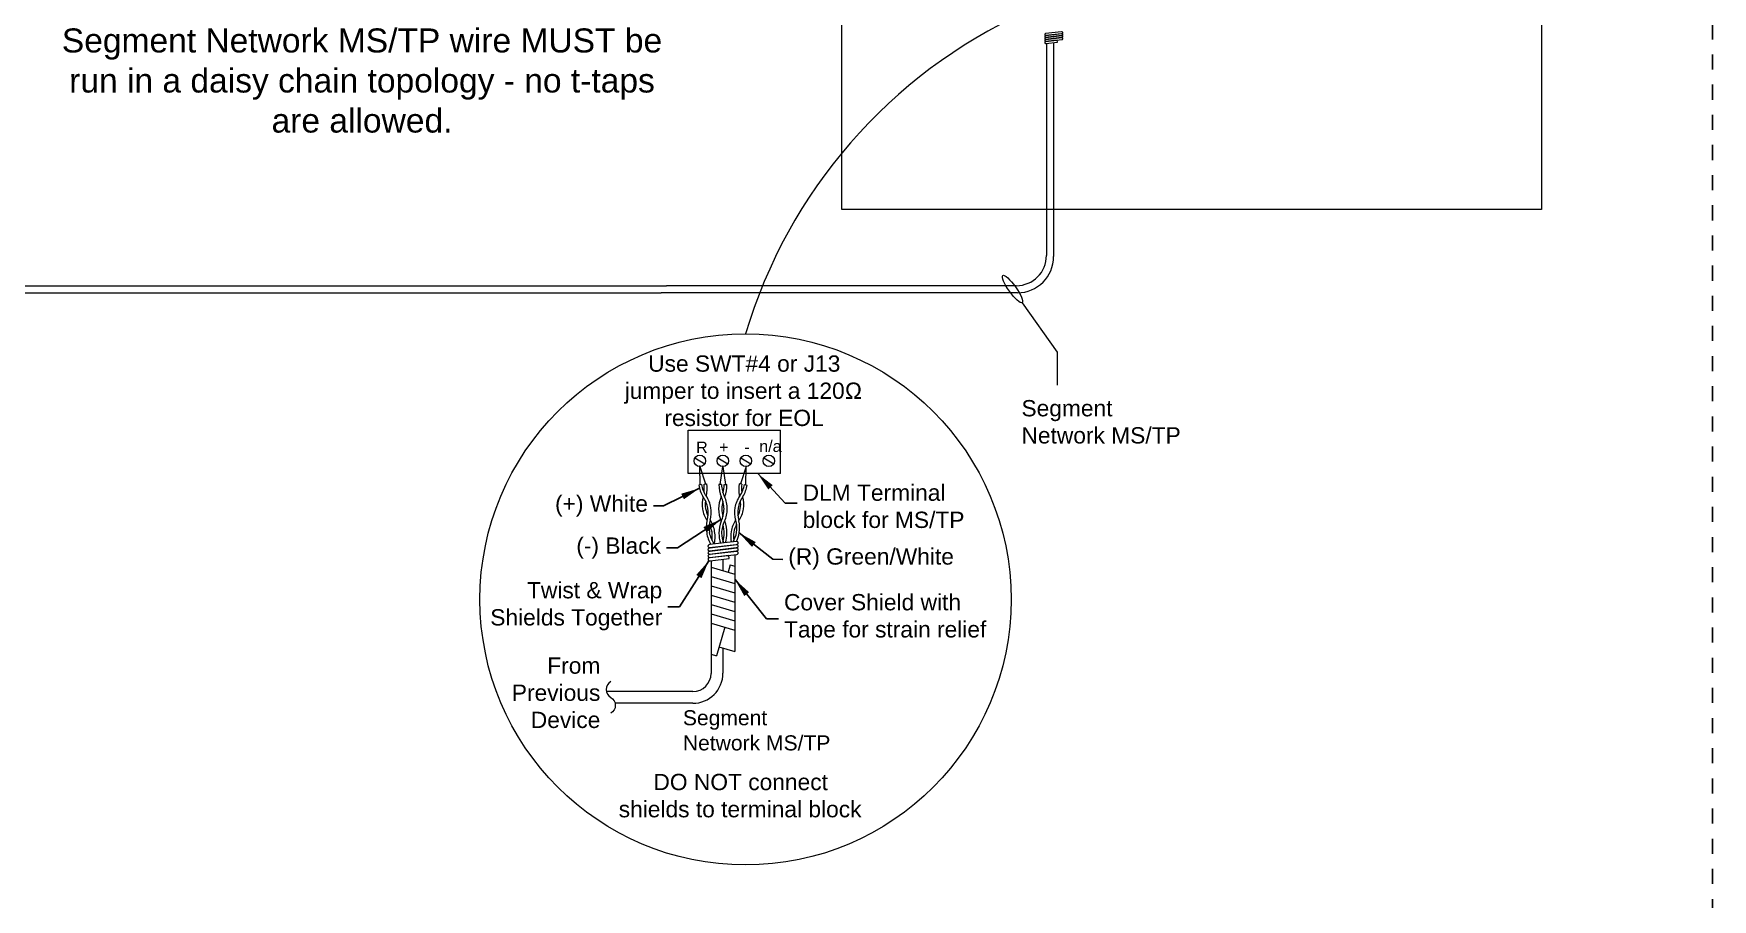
# Model space of a CAD drawing. Header units: inches. Extents: x -60 to 2005, y -577 to 104.
# Drawn here: x 550.08 to 577.91, y -265.44 to -251.09 of the extents above; entities that cross this region are included whole.
import ezdxf
from ezdxf.enums import TextEntityAlignment as Align

# ---------------------------------------------------------------- set-up
doc = ezdxf.new("R2010")
doc.units = ezdxf.units.IN
doc.header["$MEASUREMENT"] = 0
doc.linetypes.add('Demo', pattern=[0.5, 0.25, -0.25])
doc.layers.get('0').update_dxf_attribs({"lineweight": 5})
for name, color, linetype, lineweight in [('PANEL', 7, 'Continuous', 0), ('WS_DETAIL', 7, 'Continuous', 5), ('WS_LowVoltage', 6, 'Continuous', 5)]:
    doc.layers.add(name, color=color, linetype=linetype, lineweight=lineweight)
doc.layers.add('PS Borders', color=40, linetype='Demo', lineweight=5, plot=False)
doc.styles.add('ARIAL', font='arial.ttf')
doc.dimstyles.get("Standard").update_dxf_attribs({"dimtxt": 0.18, "dimasz": 0.18, "dimexe": 0.18, "dimexo": 0.0625, "dimgap": 0.09, "dimtad": 0, "dimtih": 1, "dimtoh": 1, "dimdec": 4, "dimzin": 0, "dimdsep": 46, "dimtxsty": 'Standard', "dimcen": 0.09, "dimadec": 0, "dimazin": 0, "dimtfac": 1, "dimtdec": 4, "dimtofl": 0, "dimtmove": 0, "dimatfit": 3, "dimfxl": 1, "dimtolj": 1, "dimtzin": 0, "dimarcsym": 0})

# ---------------------------------------------------------------- blocks, each defined once
blk = doc.blocks.new('A$C65587FE4')
at = {"layer": 'WS_DETAIL'}
for p, q in [((0.468, 0.107), (0.027, 0.054)), ((0.033, 0.001), (0.478, 0.054))]:
    blk.add_line(p, q, dxfattribs=at)
for centre, start, end in [((0.027, 0.027), 90, 283.7483), ((0.474, 0.081), 276.8741, 103.7978)]:
    blk.add_arc(centre, 0.0271, start, end, dxfattribs=at)
blk = doc.blocks.new('G_ENDLINE')
blk.add_lwpolyline([(0.0866, 0, -0.57735), (0, 0, 0.57735), (-0.0866, 0, 0.57735)], format="xyb")
blk = doc.blocks.new('LMCP-24_TW')
at = {"layer": 'PANEL', "linetype": 'Continuous'}
for p, q in [((-46.39, 0), (-46.39, 80.26)), ((46.39, 79.44), (46.39, 0)), ((46.39, 0), (-46.39, 0))]:
    blk.add_line(p, q, dxfattribs=at)

msp = doc.modelspace()

# ---------------------------------------------------------------- linework, layer by layer
msp.add_arc((570.071, -258.508), 8.543, 114.5872, 163.4149)
at = {"layer": 'PS Borders', "lineweight": -3}
msp.add_lwpolyline([(502.816, -287.188), (577.91, -287.188), (577.91, -230.13), (502.816, -230.13)], close=True, dxfattribs=at)
at = {"layer": 'WS_DETAIL'}
for p, q in [((567.049, -251.201), (566.858, -251.224)), ((566.862, -251.256), (567.053, -251.233)), ((567.053, -251.233), (567.049, -251.201)), ((566.47, -255.554), (567.051, -256.373)), ((567.051, -256.373), (567.051, -256.92)), ((560.935, -257.668), (562.461, -257.668)), ((560.935, -258.383), (560.935, -257.668)), ((562.461, -258.383), (562.461, -257.668)), ((561.043, -258.127), (561.208, -258.223)), ((561.425, -258.127), (561.589, -258.223)), ((561.806, -258.127), (561.971, -258.223)), ((562.188, -258.127), (562.352, -258.223)), ((562.461, -258.383), (560.935, -258.383)), ((561.129, -258.572), (561.124, -258.271)), ((561.124, -258.271), (561.218, -258.557)), ((561.464, -258.568), (561.509, -258.271)), ((561.509, -258.271), (561.554, -258.568)), ((561.894, -258.271), (561.801, -258.557)), ((561.889, -258.572), (561.894, -258.271)), ((561.151, -258.568), (561.107, -258.575)), ((561.196, -258.561), (561.239, -258.553)), ((561.486, -258.568), (561.442, -258.568)), ((561.532, -258.568), (561.576, -258.568)), ((561.822, -258.561), (561.779, -258.553)), ((561.868, -258.568), (561.911, -258.575)), ((561.607, -259.741), (561.289, -259.78)), ((561.295, -259.833), (561.613, -259.795)), ((561.613, -259.795), (561.607, -259.741))]:
    msp.add_line(p, q, dxfattribs=at)
at = {"layer": 'WS_DETAIL', "const_width": 0.01}
for points in [[(561.129, -258.572), (561.124, -258.271), (561.218, -258.557)], [(561.464, -258.568), (561.509, -258.271), (561.554, -258.568)], [(561.801, -258.557), (561.894, -258.271), (561.889, -258.572)]]:
    msp.add_lwpolyline(points, dxfattribs=at)
at = {"layer": 'WS_DETAIL'}
for centre, radius in [((561.883, -260.471), 4.402), ((561.125, -258.175), 0.0954), ((561.507, -258.175), 0.0954), ((561.888, -258.175), 0.0954), ((562.27, -258.175), 0.0954)]:
    msp.add_circle(centre, radius, dxfattribs=at)
for centre, radius, start, end in [((566.858, -251.24), 0.0162, 90, 283.7483), ((561.643, -258.486), 0.543, 189.4603, 211.11), ((561.632, -258.475), 0.49, 190.9117, 215.1544), ((561.634, -258.898), 0.472, 164.2278, 189.2296), ((560.792, -259.038), 0.472, 9.6911, 35.1544), ((560.71, -258.629), 0.49, 351.7703, 8.0089), ((560.845, -259.029), 0.472, 9.6911, 35.1544), ((561.687, -258.889), 0.472, 163.7663, 164.2278), ((560.704, -258.643), 0.543, 347.8107, 9.4603), ((561.909, -258.973), 0.472, 154.7675, 179.7692), ((561.985, -258.568), 0.543, 180, 201.6497), ((561.055, -258.973), 0.472, 0.2308, 25.6941), ((561.976, -258.556), 0.49, 181.4514, 205.6941), ((561.042, -258.556), 0.49, 342.31, 358.5486), ((561.109, -258.973), 0.472, 0.2308, 25.6941), ((561.963, -258.973), 0.472, 154.3059, 154.7675), ((561.033, -258.568), 0.543, 338.3503, 0), ((562.173, -259.029), 0.472, 144.8456, 170.3089), ((562.226, -259.038), 0.472, 144.8456, 170.3089), ((562.314, -258.643), 0.543, 170.5397, 192.1893), ((561.331, -258.889), 0.472, 15.7722, 16.2337), ((561.386, -258.475), 0.49, 324.8456, 349.0883), ((562.308, -258.629), 0.49, 171.9911, 188.2297), ((561.384, -258.898), 0.472, 350.7704, 15.7722), ((561.376, -258.486), 0.543, 328.89, 350.5397), ((561.634, -258.894), 0.472, 189.6911, 214.6929), ((561.687, -258.889), 0.472, 173.5469, 189.2296), ((561.687, -258.885), 0.472, 189.6911, 205.3738), ((560.792, -259.034), 0.472, 343.7663, 9.2296), ((560.845, -259.026), 0.472, 343.7663, 9.2296), ((561.909, -258.969), 0.472, 180.2308, 205.2325), ((561.055, -258.969), 0.472, 334.3059, 359.7692), ((561.963, -258.973), 0.472, 164.0866, 179.7692), ((561.963, -258.969), 0.472, 180.2308, 195.9134), ((561.109, -258.969), 0.472, 334.3059, 359.7692), ((562.173, -259.026), 0.472, 170.7704, 196.2337), ((562.226, -259.034), 0.472, 170.7704, 196.2337), ((561.331, -258.885), 0.472, 334.6262, 350.3089), ((561.385, -258.894), 0.472, 325.3071, 350.3089), ((561.331, -258.889), 0.472, 350.7704, 6.4531), ((561.775, -259.281), 0.543, 167.8107, 189.4603), ((561.769, -259.294), 0.49, 163.7663, 188.0089), ((560.847, -259.448), 0.49, 10.9117, 27.1503), ((561.687, -258.885), 0.472, 214.6929, 215.1544), ((560.836, -259.437), 0.543, 9.4603, 31.11), ((560.843, -259.424), 0.49, 351.7703, 8.0089), ((560.836, -259.437), 0.543, 347.8107, 9.4603), ((561.985, -259.374), 0.543, 158.3503, 180), ((561.976, -259.386), 0.49, 154.3059, 178.5486), ((561.042, -259.386), 0.49, 1.4514, 17.69), ((561.963, -258.969), 0.472, 205.2325, 205.6941), ((561.033, -259.374), 0.543, 360, 21.6497), ((562.182, -259.437), 0.543, 170.5397, 188.7192), ((562.182, -259.437), 0.543, 148.89, 170.5397), ((562.175, -259.424), 0.49, 171.9911, 188.2297), ((562.171, -259.448), 0.49, 152.8497, 169.0883), ((561.331, -258.885), 0.472, 324.8456, 325.3071), ((561.25, -259.294), 0.49, 351.9911, 16.2337), ((561.243, -259.281), 0.543, 350.5397, 12.1893), ((561.775, -259.281), 0.543, 189.4603, 210.9753), ((561.764, -259.27), 0.49, 190.9117, 215.1544), ((560.978, -259.824), 0.472, 34.9831, 35.1544), ((561.82, -259.684), 0.472, 163.7663, 163.9497), ((561.985, -259.374), 0.543, 180, 197.9088), ((561.976, -259.362), 0.49, 181.4514, 200.7013), ((561.042, -259.362), 0.49, 342.31, 358.5486), ((561.033, -259.374), 0.543, 343.2194, 0), ((561.254, -259.27), 0.49, 329.9526, 349.0883), ((561.243, -259.281), 0.543, 335.1844, 350.5397), ((561.289, -259.807), 0.0271, 90, 283.7483)]:
    msp.add_arc(centre, radius, start, end, dxfattribs=at)
msp.add_ellipse((566.309, -255.328), major_axis=(0.161, -0.226), ratio=0.22265, dxfattribs=at)
at = {"layer": 'WS_LowVoltage'}
for p, q in [((566.872, -251.255), (566.872, -254.771)), ((566.99, -251.24), (566.99, -254.789)), ((547.716, -255.389), (560.485, -255.389)), ((547.817, -255.271), (560.574, -255.271)), ((566.39, -255.389), (560.485, -255.389)), ((566.372, -255.271), (560.574, -255.271)), ((561.312, -259.831), (561.312, -261.698)), ((561.509, -259.807), (561.509, -259.997)), ((561.509, -259.807), (561.509, -259.997)), ((561.629, -259.899), (561.593, -260.022)), ((561.629, -259.899), (561.706, -259.922)), ((561.706, -259.729), (561.706, -261.336)), ((561.312, -259.939), (561.706, -260.055)), ((561.312, -260.093), (561.706, -260.209)), ((561.312, -260.248), (561.706, -260.363)), ((561.312, -260.402), (561.706, -260.518)), ((561.312, -260.556), (561.706, -260.672)), ((561.312, -260.71), (561.706, -260.826)), ((561.312, -260.865), (561.706, -260.98)), ((561.539, -260.932), (561.4, -261.405)), ((561.443, -261.259), (561.706, -261.336)), ((561.509, -261.278), (561.509, -261.694)), ((561.312, -261.38), (561.4, -261.405)), ((561.012, -261.998), (559.577, -261.998)), ((561.009, -262.194), (559.721, -262.194))]:
    msp.add_line(p, q, dxfattribs=at)
for centre, radius in [((566.372, -254.771), 0.5), ((566.39, -254.789), 0.6), ((561.009, -261.694), 0.5), ((561.012, -261.698), 0.3)]:
    msp.add_arc(centre, radius, 270, 0, dxfattribs=at)

# ---------------------------------------------------------------- block references
at = {"lineweight": -3, "xscale": 0.125, "yscale": 0.125, "zscale": 0.125}
msp.add_blockref('LMCP-24_TW', (569.279, -254.011), dxfattribs=at)
at = {"layer": 'WS_DETAIL', "xscale": 0.6001532437038364, "yscale": 0.6001532437038364, "zscale": 0.6001532437038364}
for p in [(566.842, -251.126), (566.842, -251.159), (566.842, -251.191), (566.842, -251.224)]:
    msp.add_blockref('A$C65587FE4', p, dxfattribs=at)
at = {"layer": 'WS_DETAIL'}
for p in [(561.261, -259.617), (561.261, -259.671), (561.261, -259.725), (561.261, -259.78)]:
    msp.add_blockref('A$C65587FE4', p, dxfattribs=at)
at = {"layer": 'WS_DETAIL', "extrusion": (0, 0, -1), "xscale": 3.038678993040037, "yscale": 3.038678993040037, "zscale": -3.038678993040026, "rotation": 90}
msp.add_blockref('G_ENDLINE', (-559.649, -262.096), dxfattribs=at)

# ---------------------------------------------------------------- texts
at = {"linetype": 'Continuous', "insert": (555.526, -251.873), "char_height": 0.39815, "width": 10.18434, "attachment_point": 5, "style": 'ARIAL'}
msp.add_mtext('Segment Network MS/TP wire MUST be run in a daisy chain topology - no t-taps are allowed.', dxfattribs=at)
at = {"layer": 'WS_DETAIL', "style": 'ARIAL'}
for s, height, p in [('R', 0.191, (561.161, -257.951)), ('+', 0.191, (561.525, -257.948)), ('-', 0.191, (561.906, -257.948)), ('n/a', 0.1908, (562.296, -257.928))]:
    msp.add_text(s, height=height, dxfattribs=at).set_placement(p, align=Align.MIDDLE)
at = {"layer": 'WS_DETAIL', "char_height": 0.27, "style": 'ARIAL'}
for s, insert, width, attachment_point in [('\\pi0.49976;Use SWT#4 or J13 \\P\\pi0.10959;jumper to insert a 120Ω \\P\\pi0.76792;resistor for EOL', (559.77, -257.601), 4.13896, 7), ('Segment \\PNetwork MS/TP', (566.457, -257.167), 2.627, 1), ('\\pi0.61076;DO NOT connect \\P\\pi0.035123;shields to terminal block', (559.746, -264.087), 4.08231, 7)]:
    msp.add_mtext(s, dxfattribs=dict(at, insert=insert, width=width, attachment_point=attachment_point))
for s, insert, attachment_point in [('(+) White', (560.266, -259.099), 9), ('DLM Terminal \\Pblock for MS/TP', (562.83, -259.291), 7), ('(-) Black', (560.482, -259.796), 9), ('(R) Green/White', (562.592, -259.976), 7), ('Twist & Wrap \\PShields Together', (560.503, -260.985), 9), ('Cover Shield with \\PTape for strain relief', (562.521, -261.184), 7), ('From \\PPrevious \\PDevice', (559.477, -262.607), 9)]:
    msp.add_mtext(s, dxfattribs=dict(at, insert=insert, attachment_point=attachment_point))
at = {"layer": 'WS_DETAIL', "linetype": 'Continuous', "insert": (560.845, -262.643), "char_height": 0.25, "width": 6.92856, "attachment_point": 4, "style": 'ARIAL'}
msp.add_mtext('Segment \\PNetwork MS/TP', dxfattribs=at)

# ---------------------------------------------------------------- leaders
at = {"layer": 'WS_DETAIL'}
for points in [[(562.086, -258.387), (562.542, -258.874), (562.74, -258.875)], [(561.119, -258.63), (560.524, -258.919), (560.356, -258.919)], [(561.472, -259.146), (560.753, -259.616), (560.572, -259.616)], [(561.778, -259.37), (562.334, -259.807), (562.502, -259.808)], [(561.276, -259.831), (560.791, -260.594), (560.593, -260.594)], [(561.709, -260.143), (562.233, -260.794), (562.431, -260.794)]]:
    msp.add_leader(points, dimstyle='Standard', override={"dimasz": 0.31, "dimgap": 0.09, "dimtad": 0}, dxfattribs=at)

doc.saveas('drawing.dxf')
